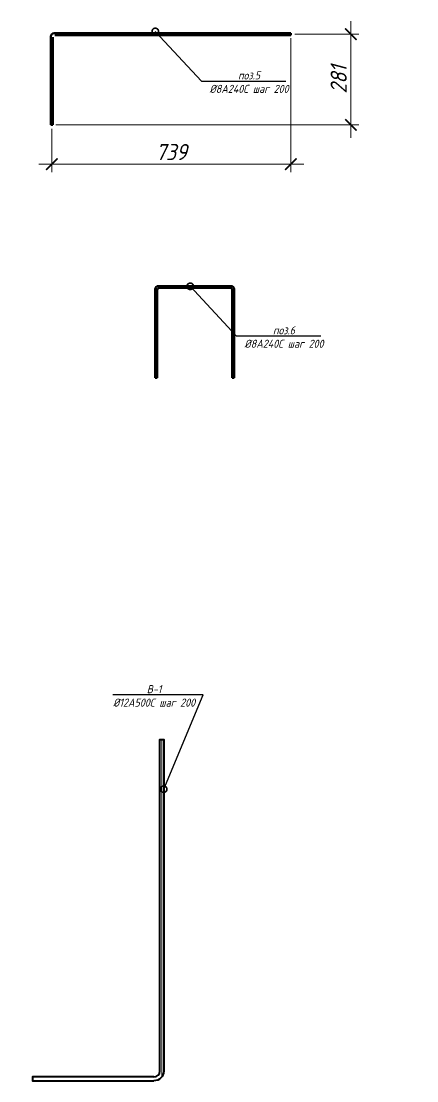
# Model space of a CAD drawing. Header units: millimetres. Extents: x 504091 to 2165846, y 135022 to 442887.
# Drawn here: x 1058638 to 1059861, y 227208 to 230486 of the extents above; entities that cross this region are included whole.
import ezdxf
from ezdxf import colors
from ezdxf.entities.mleader import LeaderData, LeaderLine
from ezdxf.math import Vec2, Vec3

# ---------------------------------------------------------------- set-up
doc = ezdxf.new("R2010")
doc.units = ezdxf.units.MM
doc.layers.get('Defpoints').update_dxf_attribs({"color": 255})
doc.layers.add('!Defpoints', color=255, linetype='Continuous', lineweight=5, plot=False)
for name, color, linetype, lineweight in [('Арматура 12', 26, 'Continuous', 50), ('КР_Арматура 12', 174, 'Continuous', 40), ('Размер', 7, 'Continuous', 13), ('Размеры КР', 164, 'Continuous', 9)]:
    doc.layers.add(name, color=color, linetype=linetype, lineweight=lineweight)
doc.styles.add('GOST 2.304_new', font='isocpeur.ttf', dxfattribs={"width": 0.9, "oblique": 15})
doc.dimstyles.new('SPDS 1_20', dxfattribs={"dimscale": 20, "dimtxt": 2.5, "dimasz": 1.77, "dimexe": 1.25, "dimexo": 0.625, "dimtad": 1, "dimdec": 0, "dimrnd": 0.001, "dimtxsty": 'GOST 2.304_new', "dimblk": 'ARCHTICK', "dimcen": 2.5, "dimdle": 2, "dimclrt": 256, "dimadec": 0, "dimazin": 2, "dimtfac": 0.75, "dimtdec": 0, "dimtmove": 1, "dimatfit": 3, "dimfxl": 0, "dimtolj": 1, "dimlwd": 9, "dimlwe": 9, "dimarcsym": 0})

# ---------------------------------------------------------------- blocks, each defined once
blk = doc.blocks.new('_DotSmall')
at = {"color": 0, "linetype": 'ByBlock', "lineweight": 35, "const_width": 0.5}
blk.add_lwpolyline([(-0.0625, 0, 1), (0.0625, 0, 1)], format="xyb", close=True, dxfattribs=at)
blk = doc.blocks.new('_ArchTick')
at = {"color": 0, "linetype": 'ByBlock', "const_width": 0.15}
blk.add_lwpolyline([(-0.5, -0.5), (0.5, 0.5)], dxfattribs=at)
blk = doc.blocks.new('*D1787')
at = {"layer": 'Defpoints', "color": 0, "lineweight": 20, "transparency": 16777216}
for p in [(1059471.8, 230446), (1059657.4, 230446), (1058732.9, 230165)]:
    blk.add_point(p, dxfattribs=at)
at = {"layer": 'Размеры КР', "color": 0, "lineweight": 9, "transparency": 16777216}
for p, q in [((1059657.4, 230125), (1059657.4, 230486)), ((1059484.3, 230446), (1059682.4, 230446)), ((1058745.4, 230165), (1059682.4, 230165))]:
    blk.add_line(p, q, dxfattribs=at)
at = {"layer": 'Размеры КР', "color": 0, "lineweight": 9, "transparency": 16777216, "xscale": 35.4, "yscale": 35.4, "zscale": 35.4}
for p, rotation in [((1059657.4, 230446), 90), ((1059657.4, 230165), 270)]:
    blk.add_blockref('_ArchTick', p, dxfattribs=dict(at, rotation=rotation))
at = {"layer": 'Размеры КР', "lineweight": 20, "transparency": 16777216, "insert": (1059619.9, 230305.5), "char_height": 50, "attachment_point": 5, "rotation": 90, "style": 'GOST 2.304_new'}
blk.add_mtext('\\A1;281', dxfattribs=at)
blk = doc.blocks.new('*D1788')
at = {"layer": 'Defpoints', "color": 0, "lineweight": 20, "transparency": 16777216}
for p in [(1059471.8, 230446), (1058732.9, 230165), (1059471.8, 230043.6)]:
    blk.add_point(p, dxfattribs=at)
at = {"layer": 'Размеры КР', "color": 0, "lineweight": 9, "transparency": 16777216}
for p, q in [((1059471.8, 230433.5), (1059471.8, 230018.6)), ((1058732.9, 230152.5), (1058732.9, 230018.6)), ((1058692.9, 230043.6), (1059511.8, 230043.6))]:
    blk.add_line(p, q, dxfattribs=at)
at = {"layer": 'Размеры КР', "color": 0, "lineweight": 9, "transparency": 16777216, "xscale": 35.4, "yscale": 35.4, "zscale": 35.4, "rotation": 180}
blk.add_blockref('_ArchTick', (1058732.9, 230043.6), dxfattribs=at)
at = {"layer": 'Размеры КР', "color": 0, "lineweight": 9, "transparency": 16777216, "xscale": 35.4, "yscale": 35.4, "zscale": 35.4}
blk.add_blockref('_ArchTick', (1059471.8, 230043.6), dxfattribs=at)
at = {"layer": 'Размеры КР', "lineweight": 20, "transparency": 16777216, "insert": (1059102.3, 230081.1), "char_height": 50, "attachment_point": 5, "style": 'GOST 2.304_new'}
blk.add_mtext('\\A1;739', dxfattribs=at)

msp = doc.modelspace()

# ---------------------------------------------------------------- linework, layer by layer
at = {"layer": '!Defpoints', "lineweight": 15, "ltscale": 100}
msp.add_line((1059072.8749, 227217.4964), (1059072.8749, 228263.5246), dxfattribs=at)
at = {"layer": 'Арматура 12', "lineweight": 53, "ltscale": 20}
for p, q in [((1059471.7672, 230449.0061), (1058739.9107, 230449.0061)), ((1059471.7672, 230443.0061), (1059471.7672, 230449.0061)), ((1058729.9107, 230439.0061), (1058729.9107, 230164.9826)), ((1058735.9107, 230437.0061), (1058735.9107, 230164.9826)), ((1059471.7672, 230443.0061), (1058741.9107, 230443.0061)), ((1058735.9107, 230164.9826), (1058729.9107, 230164.9826)), ((1059286.9959, 229666.6421), (1059062.9959, 229666.6421)), ((1059284.9959, 229660.6421), (1059064.9959, 229660.6421)), ((1059052.9959, 229656.6421), (1059052.9959, 229382.6187)), ((1059058.9959, 229654.6421), (1059058.9959, 229382.6187)), ((1059290.9959, 229654.6421), (1059290.9959, 229382.6187)), ((1059296.9959, 229656.6421), (1059296.9959, 229382.6187)), ((1059052.9959, 229382.6187), (1059058.9959, 229382.6187)), ((1059290.9959, 229382.6187), (1059296.9959, 229382.6187))]:
    msp.add_line(p, q, dxfattribs=at)
for centre, radius, start, end in [((1058739.9107, 230439.0061), 10, 90, 180), ((1059062.9959, 229656.6421), 10, 90, 180), ((1059064.9959, 229654.6421), 6, 90, 180.0004768), ((1059284.9959, 229654.6421), 6, 0, 90), ((1059286.9959, 229656.6421), 10, 0, 90)]:
    msp.add_arc(centre, radius, start, end, dxfattribs=at)
at = {"layer": 'КР_Арматура 12', "ltscale": 12}
msp.add_lwpolyline([(1059048.8749, 227219.5144, 0.414213562), (1059066.8749, 227237.5144), (1059066.8749, 228263.5246), (1059078.8749, 228263.5246), (1059078.8749, 227237.5144, -0.414213562), (1059048.8749, 227207.5144)], format="xyb", dxfattribs=at)
msp.add_lwpolyline([(1059048.8749, 227219.5144), (1058672.8749, 227219.5144), (1058672.8749, 227207.5144), (1059048.8749, 227207.5144)], dxfattribs=at)

# ---------------------------------------------------------------- dimensions: what is measured, and where the dimension line sits
at = {"layer": 'Размеры КР', "lineweight": 20}
dim = msp.add_linear_dim(base=(1059657.433, 230446.0061), p1=(1058732.9107, 230164.9826), p2=(1059471.7672, 230446.0061), angle=90, dimstyle='SPDS 1_20', dxfattribs=at)
dim.commit()
dim.dimension.update_dxf_attribs({"geometry": '*D1787', "text_midpoint": (1059619.933, 230305.4944)})
dim = msp.add_linear_dim(base=(1059471.7672, 230043.6263), p1=(1058732.9107, 230164.9826), p2=(1059471.7672, 230446.0061), dimstyle='SPDS 1_20', dxfattribs=at)
dim.commit()
dim.dimension.update_dxf_attribs({"geometry": '*D1788', "text_midpoint": (1059102.3389, 230081.1263)})

# ---------------------------------------------------------------- leaders
at = {"layer": 'Размер', "ltscale": 20}
ml = msp.add_multileader_mtext('Standard', dxfattribs=at)
ml.set_content('\\A1;поз.5\\P%%C8А240С шаг 200', color=256, style='GOST 2.304_new')
ml.set_leader_properties()
ml.set_arrow_properties(name='DOTSMALL')
ml.build(insert=Vec2(0, 0))
ml.multileader.update_dxf_attribs({"text_left_attachment_type": 6, "text_right_attachment_type": 6, "arrow_head_size": 40})
ctx = ml.context
ctx.base_point, ctx.char_height, ctx.arrow_head_size, ctx.landing_gap_size, ctx.plane_origin = Vec3(1059203.3127, 230300.8091), 25, 40, 0, Vec3(1057072.9971, 259358.5472)
ctx.left_attachment, ctx.right_attachment, ctx.text_align_type = 6, 6, 1
notes = []
notes.append((ctx, [(1, (1, 1, 0), (1059195.3127, 230300.8091), (1, 0), 8, [(0, [(1059052.9724, 230454.3583)], 0, [])])]))
ctx.mtext.insert, ctx.mtext.rotation, ctx.mtext.width, ctx.mtext.alignment, ctx.mtext.flow_direction = Vec3(1059342.6846, 230330.8091), 6.283185307, 821.237763, 2, 5
ml = msp.add_multileader_mtext('Standard', dxfattribs=at)
ml.set_content('\\A1;поз.6\\P%%C8А240С шаг 200', color=256, style='GOST 2.304_new')
ml.set_leader_properties()
ml.set_arrow_properties(name='DOTSMALL')
ml.build(insert=Vec2(0, 0))
ml.multileader.update_dxf_attribs({"text_left_attachment_type": 6, "text_right_attachment_type": 6, "arrow_head_size": 40})
ctx = ml.context
ctx.base_point, ctx.char_height, ctx.arrow_head_size, ctx.landing_gap_size, ctx.plane_origin = Vec3(1059311.2507, 229512.1709), 25, 40, 0, Vec3(1057180.935, 258569.909)
ctx.left_attachment, ctx.right_attachment, ctx.text_align_type = 6, 6, 1
notes.append((ctx, [(1, (1, 1, 0), (1059303.2507, 229512.1709), (1, 0), 8, [(0, [(1059160.9103, 229665.7201)], 0, [])])]))
ctx.mtext.insert, ctx.mtext.rotation, ctx.mtext.width, ctx.mtext.alignment, ctx.mtext.flow_direction = Vec3(1059450.6225, 229542.1709), 6.283185307, 821.237763, 2, 5
ml = msp.add_multileader_mtext('Standard', dxfattribs=at)
ml.set_content('\\A1;В-1\\P%%C12А500С шаг 200', color=256, style='GOST 2.304_new')
ml.set_leader_properties()
ml.set_arrow_properties(name='DOTSMALL')
ml.build(insert=Vec2(0, 0))
ml.multileader.update_dxf_attribs({"text_left_attachment_type": 6, "text_right_attachment_type": 6, "arrow_head_size": 40})
ctx = ml.context
ctx.base_point, ctx.char_height, ctx.arrow_head_size, ctx.landing_gap_size, ctx.plane_origin = Vec3(1058905.204, 228401.8563), 25, 40, 0, Vec3(1056774.8884, 257459.5944)
ctx.left_attachment, ctx.right_attachment, ctx.text_align_type = 6, 6, 1
notes.append((ctx, [(0, (1, 1, 0), (1059200.9477, 228401.8563), (-1, 0), 8, [(0, [(1059078.8749, 228109.7362)], 0, [])])]))
ctx.mtext.insert, ctx.mtext.rotation, ctx.mtext.width, ctx.mtext.alignment, ctx.mtext.flow_direction = Vec3(1059049.0758, 228431.8563), 6.283185307, 821.237763, 2, 5
for ctx, leaders in notes:
    for number, flags, end, landing, length, lines in leaders:
        leader = LeaderData()
        leader.index, (leader.has_last_leader_line, leader.has_dogleg_vector, leader.attachment_direction) = number, flags
        leader.last_leader_point, leader.dogleg_vector, leader.dogleg_length = Vec3(end), Vec3(landing), length
        for number, points, colour, breaks in lines:
            line = LeaderLine()
            line.index, line.vertices, line.color, line.breaks = number, Vec3.list(points), colors.encode_raw_color(colour), breaks
            leader.lines.append(line)
        ctx.leaders.append(leader)

doc.saveas('drawing.dxf')
